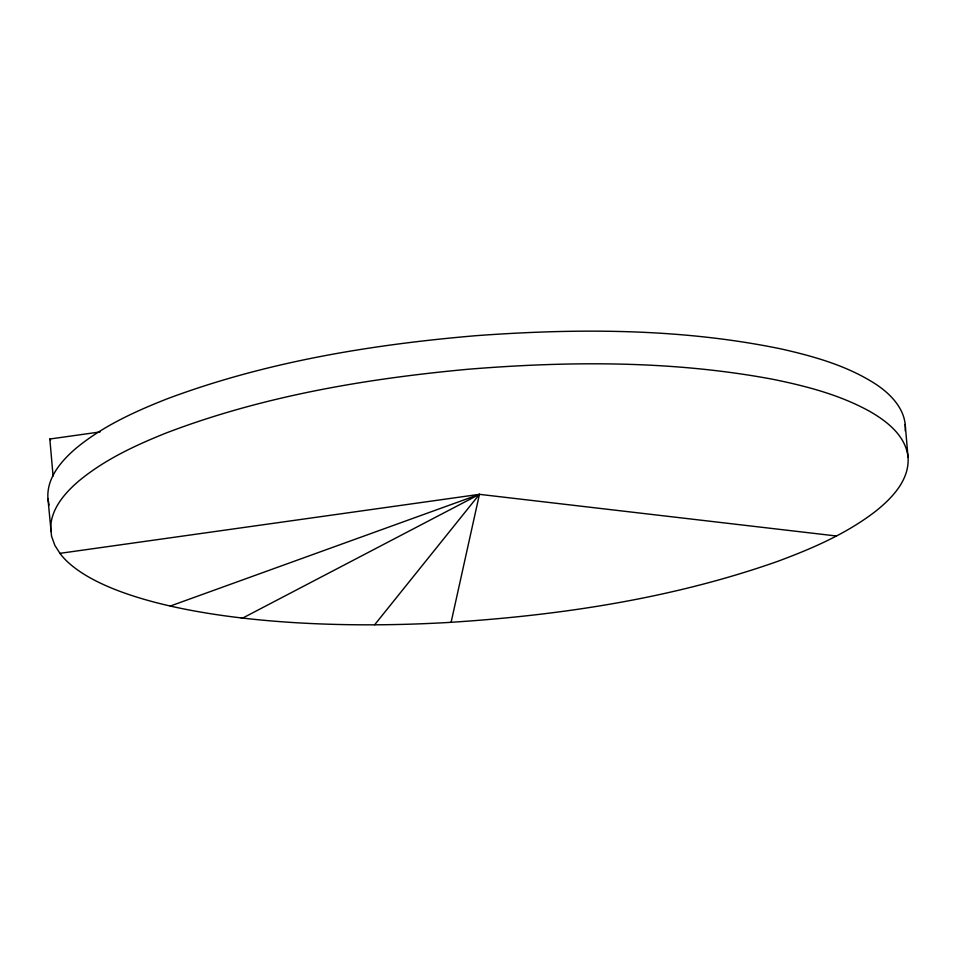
<?xml version="1.0" encoding="UTF-8"?>
<svg xmlns="http://www.w3.org/2000/svg" width="956" height="956" viewBox="0 0 956 956"><rect width="100%" height="100%" fill="white"/><g stroke="black" fill="none" stroke-linecap="round" stroke-linejoin="round"><path stroke-width="1.43" d="M905.224 430.845C906.933 410.399 890.944 393.944 875.003 383.679C846.669 365.539 813.735 356.325 781.219 348.952C680.995 328.219 577.639 328.255 475.957 335.687C371.203 344.602 266.103 361.822 167.3 398.772C134.963 411.498 102.651 426.149 75.739 448.531C61.112 461.055 46.342 478.275 47.955 498.817L51.54 536.173L54.839 545.374L60.539 554.265M451.101 622.32L479.434 494.336L836.392 535.993M374.621 624.806L479.434 494.336L59.834 553.357M242.657 618.078L479.434 494.336L170.276 606.044M53.082 476.136L49.832 439.019L100.069 431.945M241.163 617.911L245.668 618.424A430.212 124.34 -5 0 0 373.39 624.818L378.624 624.782A427.26 123.491 -5 0 0 447.743 622.511C559.391 615.497 671.447 598.767 777.288 561.495C812.086 548.601 846.837 533.675 876.305 510.731C892.498 497.67 909.658 479.589 908.045 457.183L905.189 424.512M49.832 439.019L50.537 439.927M49.067 505.055L47.955 498.817M908.045 457.183C905.738 435.709 886.857 421.142 869.398 411.188C839.404 394.673 805.848 385.997 772.496 379.221C672.259 360.472 569.358 361.021 468.046 369.255C365.622 378.731 262.888 396.095 166.452 432.877C135.417 445.317 104.467 459.645 78.595 481.203C63.968 493.726 49.198 510.934 50.811 531.488M241.163 617.911A434.036 125.451 -5 0 1 171.016 606.212L167.288 605.351A438.051 126.61 -5 0 1 60.587 554.265"/></g></svg>
